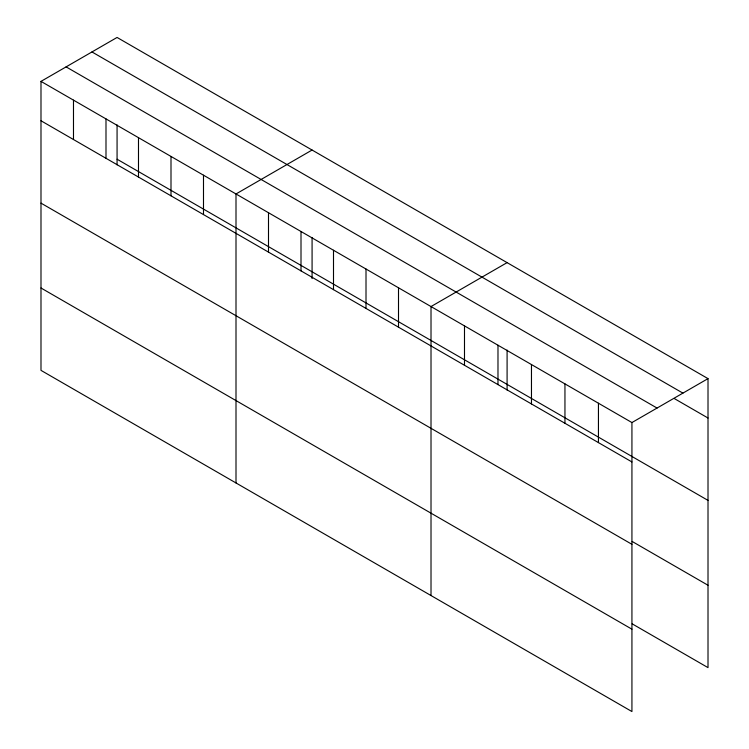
<?xml version="1.0" encoding="UTF-8"?>
<svg xmlns="http://www.w3.org/2000/svg" width="749" height="749" viewBox="0 0 749 749"><rect width="100%" height="100%" fill="white"/><g stroke="black" fill="none" stroke-linecap="round" stroke-linejoin="round"><path stroke-width="1.12" d="M40.989 81.379L631.931 422.558L631.931 711.55L40.989 370.371L40.989 81.379L117.069 37.45L708.011 378.629L708.011 667.621L632.175 623.842M312.08 150.034L236.001 193.963L236.001 482.965M507.092 262.627L431.012 306.556L431.012 595.549M631.931 422.558L708.011 378.629M91.958 51.943L682.91 393.122M674.531 398.683L708.011 418.017M66.09 66.876L657.042 408.055M117.069 159.209L708.011 500.388M40.989 120.767L631.931 461.946M632.175 541.471L708.011 585.25M40.989 203.138L631.931 544.317M40.989 288L631.931 629.179M598.442 403.224L598.442 442.612M564.952 383.891L564.952 423.279M531.472 364.557L531.472 403.945M507.092 350.064L507.092 390.042M497.982 345.223L497.982 384.612M464.492 325.89L464.492 365.278M398.505 287.794L398.505 327.173M366.008 269.022L366.008 308.41M333.502 250.26L333.502 289.648M312.08 237.48L312.08 278.591M301.004 231.497L301.004 270.885M268.498 212.735L268.498 252.113M203.494 175.2L203.494 214.588M170.997 156.438L170.997 195.826M138.49 137.676L138.49 177.054M117.069 124.886L117.069 164.864M105.993 118.904L105.993 158.292M73.486 100.141L73.486 139.529"/></g></svg>
